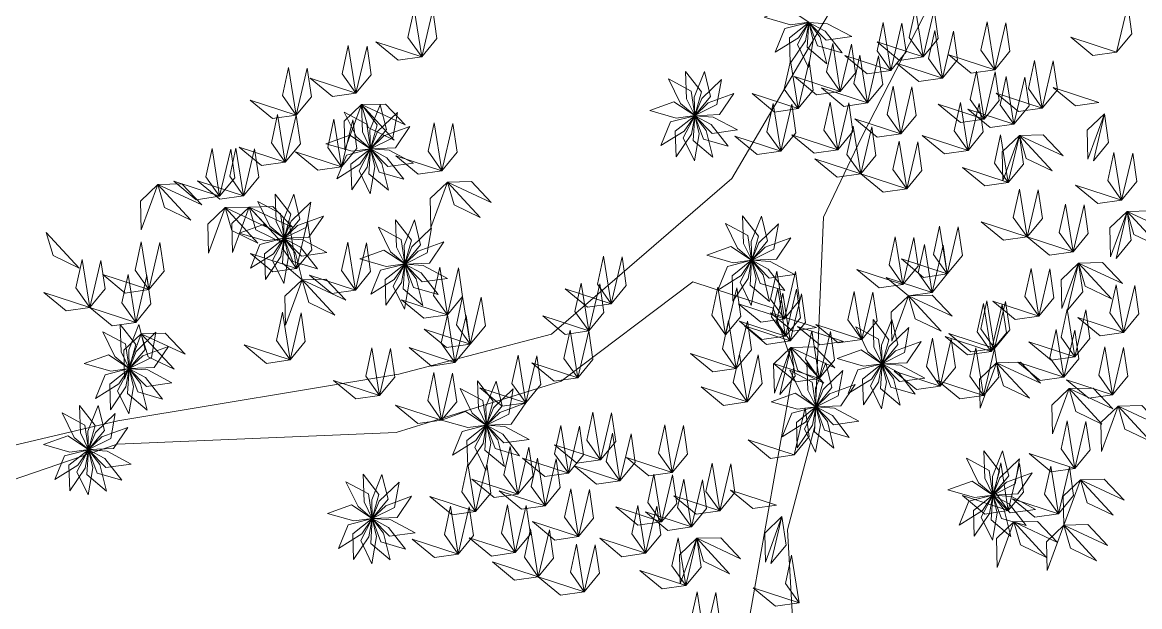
# Model space of a CAD drawing. Header units: inches. Extents: x -422522 to 22891, y -2973 to 414515.
# Drawn here: x 6788.9 to 6927.7, y 10630.7 to 10703.2 of the extents above; entities that cross this region are included whole.
import ezdxf

# ---------------------------------------------------------------- set-up
doc = ezdxf.new("R2010")
doc.units = ezdxf.units.IN
doc.header["$MEASUREMENT"] = 0
doc.layers.add('ARREDAMENTO', color=8, linetype='Continuous', lineweight=18)

msp = doc.modelspace()

# ---------------------------------------------------------------- linework, layer by layer
at = {"layer": 'ARREDAMENTO', "linetype": 'Continuous', "lineweight": 0}
for points in [[(6884.78, 10625.76), (6883.93, 10640.22), (6887.34, 10653.07), (6887.93, 10667.48), (6888.4, 10679), (6893.13, 10688.91), (6902.55, 10707.28)], [(6889.46, 10704.93), (6877.05, 10683.8), (6854.62, 10664.51), (6835.66, 10659.52), (6800.79, 10653.73), (6774.56, 10647.59)], [(6774.33, 10641.83), (6800.67, 10650.85), (6835.36, 10652.31), (6855.82, 10658.69), (6872.2, 10671.01), (6882.17, 10667.71), (6884.75, 10660.39), (6879.13, 10628.88)]]:
    msp.add_lwpolyline(points, dxfattribs=at)
at = {"layer": 'ARREDAMENTO', "lineweight": 0}
for points in [[(6924.83, 10699.5), (6926.72, 10701.78), (6926.2, 10705.34), (6924.83, 10699.5)], [(6838.52, 10698.91), (6836.8, 10701.33), (6837.57, 10704.84), (6838.52, 10698.91)], [(6838.52, 10698.91), (6840.41, 10701.2), (6839.9, 10704.75), (6838.52, 10698.91)], [(6881.03, 10703.82), (6884.31, 10702.89), (6886.6, 10703.2), (6884.03, 10704.91), (6881.03, 10703.82)], [(6900.78, 10698.9), (6899.06, 10701.32), (6899.83, 10704.82), (6900.78, 10698.9)], [(6900.78, 10698.9), (6902.67, 10701.19), (6902.15, 10704.74), (6900.78, 10698.9)], [(6882.41, 10699.48), (6885.3, 10701.28), (6886.59, 10703.19), (6883.61, 10702.42), (6882.41, 10699.48)], [(6884.28, 10698.09), (6886.19, 10700.92), (6886.6, 10703.19), (6884.18, 10701.27), (6884.28, 10698.09)], [(6886.56, 10697.59), (6887.15, 10700.95), (6886.6, 10703.19), (6885.17, 10700.45), (6886.56, 10697.59)], [(6888.84, 10698.06), (6888.02, 10701.36), (6886.6, 10703.18), (6886.41, 10700.11), (6888.84, 10698.06)], [(6890.74, 10699.41), (6888.64, 10702.1), (6886.61, 10703.19), (6887.68, 10700.29), (6890.74, 10699.41)], [(6891.92, 10701.42), (6888.91, 10703.02), (6886.61, 10703.19), (6888.77, 10700.98), (6891.92, 10701.42)], [(6896.78, 10697.24), (6895.07, 10699.66), (6895.84, 10703.16), (6896.78, 10697.24)], [(6896.78, 10697.24), (6898.67, 10699.53), (6898.16, 10703.08), (6896.78, 10697.24)], [(6909.7, 10697.32), (6907.98, 10699.73), (6908.75, 10703.24), (6909.7, 10697.32)], [(6909.7, 10697.32), (6911.58, 10699.6), (6911.07, 10703.15), (6909.7, 10697.32)], [(6903.2, 10696.28), (6901.48, 10698.69), (6902.25, 10702.2), (6903.2, 10696.28)], [(6903.2, 10696.28), (6905.08, 10698.56), (6904.57, 10702.12), (6903.2, 10696.28)], [(6924.83, 10699.5), (6921.89, 10699.07), (6919.13, 10701.36), (6924.83, 10699.5)], [(6830.35, 10694.4), (6828.64, 10696.82), (6829.4, 10700.33), (6830.35, 10694.4)], [(6830.35, 10694.4), (6832.24, 10696.69), (6831.73, 10700.24), (6830.35, 10694.4)], [(6838.52, 10698.91), (6835.59, 10698.49), (6832.82, 10700.77), (6838.52, 10698.91)], [(6890.5, 10694.63), (6888.79, 10697.05), (6889.56, 10700.56), (6890.5, 10694.63)], [(6890.5, 10694.63), (6892.39, 10696.92), (6891.88, 10700.47), (6890.5, 10694.63)], [(6900.78, 10698.9), (6897.85, 10698.48), (6895.08, 10700.76), (6900.78, 10698.9)], [(6885.27, 10692.49), (6883.55, 10694.91), (6884.32, 10698.42), (6885.27, 10692.49)], [(6885.27, 10692.49), (6887.15, 10694.78), (6886.64, 10698.33), (6885.27, 10692.49)], [(6896.78, 10697.24), (6893.85, 10696.82), (6891.08, 10699.1), (6896.78, 10697.24)], [(6893.88, 10693.19), (6892.17, 10695.61), (6892.94, 10699.11), (6893.88, 10693.19)], [(6893.88, 10693.19), (6895.77, 10695.48), (6895.26, 10699.03), (6893.88, 10693.19)], [(6909.7, 10697.32), (6906.76, 10696.89), (6903.99, 10699.18), (6909.7, 10697.32)], [(6915.59, 10692.56), (6913.87, 10694.97), (6914.64, 10698.48), (6915.59, 10692.56)], [(6915.59, 10692.56), (6917.47, 10694.84), (6916.96, 10698.4), (6915.59, 10692.56)], [(6822.93, 10691.69), (6821.21, 10694.1), (6821.98, 10697.61), (6822.93, 10691.69)], [(6822.93, 10691.69), (6824.81, 10693.97), (6824.3, 10697.52), (6822.93, 10691.69)], [(6871.3, 10697.11), (6871.42, 10693.7), (6872.43, 10691.62), (6873.26, 10694.59), (6871.3, 10697.11)], [(6873.63, 10697.09), (6872.36, 10693.93), (6872.43, 10691.62), (6874.4, 10694), (6873.63, 10697.09)], [(6903.2, 10696.28), (6900.26, 10695.85), (6897.5, 10698.14), (6903.2, 10696.28)], [(6908.36, 10691.2), (6906.65, 10693.62), (6907.41, 10697.12), (6908.36, 10691.2)], [(6908.36, 10691.2), (6910.25, 10693.49), (6909.74, 10697.04), (6908.36, 10691.2)], [(6830.35, 10694.4), (6827.42, 10693.98), (6824.65, 10696.26), (6830.35, 10694.4)], [(6869.17, 10696.18), (6870.66, 10693.11), (6872.42, 10691.62), (6871.97, 10694.67), (6869.17, 10696.18)], [(6875.75, 10696.12), (6873.3, 10693.75), (6872.43, 10691.62), (6875.19, 10692.99), (6875.75, 10696.12)], [(6890.5, 10694.63), (6887.57, 10694.21), (6884.8, 10696.49), (6890.5, 10694.63)], [(6912.06, 10690.56), (6910.35, 10692.98), (6911.11, 10696.49), (6912.06, 10690.56)], [(6912.06, 10690.56), (6913.95, 10692.85), (6913.44, 10696.4), (6912.06, 10690.56)], [(6877.3, 10694.38), (6874.1, 10693.21), (6872.43, 10691.61), (6875.51, 10691.74), (6877.3, 10694.38)], [(6885.27, 10692.49), (6882.33, 10692.07), (6879.56, 10694.35), (6885.27, 10692.49)], [(6893.88, 10693.19), (6890.95, 10692.77), (6888.18, 10695.05), (6893.88, 10693.19)], [(6898.03, 10689.36), (6896.31, 10691.78), (6897.08, 10695.29), (6898.03, 10689.36)], [(6898.03, 10689.36), (6899.92, 10691.65), (6899.4, 10695.2), (6898.03, 10689.36)], [(6915.59, 10692.56), (6912.65, 10692.13), (6909.88, 10694.42), (6915.59, 10692.56)], [(6922.63, 10693.26), (6919.7, 10692.84), (6916.93, 10695.12), (6922.63, 10693.26)], [(6822.93, 10691.69), (6819.99, 10691.26), (6817.22, 10693.55), (6822.93, 10691.69)], [(6831.04, 10692.99), (6828.89, 10690.95), (6828.98, 10687.36), (6831.04, 10692.99)], [(6831.04, 10692.99), (6834, 10693.06), (6836.48, 10690.47), (6831.04, 10692.99)], [(6831.04, 10692.99), (6831.16, 10689.59), (6832.16, 10687.51), (6832.99, 10690.48), (6831.04, 10692.99)], [(6831.04, 10692.99), (6831.88, 10690.15), (6835.11, 10688.59), (6831.04, 10692.99)], [(6833.37, 10692.97), (6832.09, 10689.81), (6832.16, 10687.51), (6834.13, 10689.88), (6833.37, 10692.97)], [(6866.85, 10692.25), (6870.13, 10691.31), (6872.42, 10691.62), (6869.85, 10693.33), (6866.85, 10692.25)], [(6883.11, 10687.21), (6881.39, 10689.63), (6882.16, 10693.13), (6883.11, 10687.21)], [(6883.11, 10687.21), (6884.99, 10689.5), (6884.48, 10693.05), (6883.11, 10687.21)], [(6890.19, 10687.38), (6888.47, 10689.8), (6889.24, 10693.3), (6890.19, 10687.38)], [(6890.19, 10687.38), (6888.47, 10689.8), (6889.24, 10693.3), (6890.19, 10687.38)], [(6890.19, 10687.38), (6892.07, 10689.67), (6891.56, 10693.22), (6890.19, 10687.38)], [(6890.19, 10687.38), (6892.07, 10689.67), (6891.56, 10693.22), (6890.19, 10687.38)], [(6908.36, 10691.2), (6905.43, 10690.78), (6902.66, 10693.06), (6908.36, 10691.2)], [(6906.38, 10687.3), (6904.66, 10689.72), (6905.43, 10693.23), (6906.38, 10687.3)], [(6906.38, 10687.3), (6908.26, 10689.59), (6907.75, 10693.14), (6906.38, 10687.3)], [(6821.55, 10685.85), (6819.84, 10688.26), (6820.6, 10691.77), (6821.55, 10685.85)], [(6821.55, 10685.85), (6823.44, 10688.13), (6822.93, 10691.69), (6821.55, 10685.85)], [(6828.9, 10692.06), (6830.4, 10689), (6832.16, 10687.51), (6831.71, 10690.56), (6828.9, 10692.06)], [(6835.49, 10692.01), (6833.04, 10689.64), (6832.17, 10687.51), (6834.93, 10688.88), (6835.49, 10692.01)], [(6868.23, 10687.9), (6871.12, 10689.7), (6872.42, 10691.61), (6869.43, 10690.84), (6868.23, 10687.9)], [(6870.1, 10686.51), (6872.01, 10689.34), (6872.42, 10691.61), (6870, 10689.69), (6870.1, 10686.51)], [(6872.38, 10686.01), (6872.97, 10689.37), (6872.42, 10691.61), (6870.99, 10688.87), (6872.38, 10686.01)], [(6874.66, 10686.48), (6873.84, 10689.78), (6872.42, 10691.61), (6872.23, 10688.53), (6874.66, 10686.48)], [(6876.56, 10687.83), (6874.46, 10690.52), (6872.43, 10691.61), (6873.5, 10688.71), (6876.56, 10687.83)], [(6877.74, 10689.84), (6874.73, 10691.44), (6872.43, 10691.61), (6874.59, 10689.4), (6877.74, 10689.84)], [(6898.03, 10689.36), (6895.1, 10688.94), (6892.33, 10691.23), (6898.03, 10689.36)], [(6912.06, 10690.56), (6909.13, 10690.14), (6906.36, 10692.42), (6912.06, 10690.56)], [(6923.31, 10691.85), (6921.17, 10689.81), (6921.25, 10686.22), (6923.31, 10691.85)], [(6921.94, 10686.01), (6923.83, 10688.3), (6923.31, 10691.85), (6921.94, 10686.01)], [(6828.56, 10685.26), (6826.85, 10687.68), (6827.61, 10691.18), (6828.56, 10685.26)], [(6828.56, 10685.26), (6830.45, 10687.55), (6829.94, 10691.1), (6828.56, 10685.26)], [(6837.04, 10690.26), (6833.83, 10689.1), (6832.17, 10687.5), (6835.25, 10687.63), (6837.04, 10690.26)], [(6841.03, 10684.79), (6839.31, 10687.21), (6840.08, 10690.71), (6841.03, 10684.79)], [(6841.03, 10684.79), (6842.91, 10687.08), (6842.4, 10690.63), (6841.03, 10684.79)], [(6893.05, 10684.39), (6891.33, 10686.81), (6892.1, 10690.31), (6893.05, 10684.39)], [(6893.05, 10684.39), (6894.93, 10686.68), (6894.42, 10690.23), (6893.05, 10684.39)], [(6826.59, 10688.13), (6829.87, 10687.19), (6832.15, 10687.51), (6829.58, 10689.21), (6826.59, 10688.13)], [(6883.11, 10687.21), (6880.17, 10686.79), (6877.4, 10689.07), (6883.11, 10687.21)], [(6890.19, 10687.38), (6887.25, 10686.96), (6884.48, 10689.24), (6890.19, 10687.38)], [(6890.19, 10687.38), (6887.25, 10686.96), (6884.48, 10689.24), (6890.19, 10687.38)], [(6898.75, 10682.53), (6897.03, 10684.95), (6897.8, 10688.45), (6898.75, 10682.53)], [(6906.38, 10687.3), (6903.44, 10686.88), (6900.67, 10689.17), (6906.38, 10687.3)], [(6911.37, 10683.32), (6909.66, 10685.73), (6910.42, 10689.24), (6911.37, 10683.32)], [(6912.75, 10689.15), (6910.6, 10687.11), (6910.69, 10683.52), (6912.75, 10689.15)], [(6911.37, 10683.32), (6913.26, 10685.6), (6912.75, 10689.15), (6911.37, 10683.32)], [(6911.37, 10683.32), (6913.26, 10685.6), (6912.75, 10689.15), (6911.37, 10683.32)], [(6912.75, 10689.15), (6915.71, 10689.22), (6918.19, 10686.63), (6912.75, 10689.15)], [(6912.75, 10689.15), (6913.59, 10686.31), (6916.82, 10684.75), (6912.75, 10689.15)], [(6813.42, 10681.61), (6811.7, 10684.03), (6812.47, 10687.53), (6813.42, 10681.61)], [(6813.42, 10681.61), (6815.31, 10683.9), (6814.8, 10687.45), (6813.42, 10681.61)], [(6816.38, 10681.68), (6814.67, 10684.1), (6815.44, 10687.6), (6816.38, 10681.68)], [(6821.55, 10685.85), (6818.62, 10685.42), (6815.85, 10687.71), (6821.55, 10685.85)], [(6816.38, 10681.68), (6818.27, 10683.97), (6817.76, 10687.52), (6816.38, 10681.68)], [(6828.56, 10685.26), (6825.63, 10684.84), (6822.86, 10687.12), (6828.56, 10685.26)], [(6827.96, 10683.79), (6830.85, 10685.59), (6832.15, 10687.5), (6829.16, 10686.73), (6827.96, 10683.79)], [(6829.84, 10682.4), (6831.74, 10685.23), (6832.15, 10687.5), (6829.73, 10685.58), (6829.84, 10682.4)], [(6832.11, 10681.9), (6832.7, 10685.25), (6832.15, 10687.49), (6830.73, 10684.76), (6832.11, 10681.9)], [(6834.4, 10682.36), (6833.57, 10685.67), (6832.16, 10687.49), (6831.96, 10684.41), (6834.4, 10682.36)], [(6837.48, 10685.73), (6834.47, 10687.33), (6832.16, 10687.5), (6834.32, 10685.29), (6837.48, 10685.73)], [(6836.29, 10683.72), (6834.19, 10686.4), (6832.16, 10687.49), (6833.24, 10684.6), (6836.29, 10683.72)], [(6898.75, 10682.53), (6900.64, 10684.82), (6900.12, 10688.37), (6898.75, 10682.53)], [(6925.45, 10681.14), (6923.73, 10683.56), (6924.5, 10687.06), (6925.45, 10681.14)], [(6841.03, 10684.79), (6838.09, 10684.37), (6835.32, 10686.65), (6841.03, 10684.79)], [(6893.05, 10684.39), (6890.11, 10683.97), (6887.34, 10686.25), (6893.05, 10684.39)], [(6925.45, 10681.14), (6927.33, 10683.43), (6926.82, 10686.98), (6925.45, 10681.14)], [(6898.75, 10682.53), (6895.81, 10682.11), (6893.05, 10684.39), (6898.75, 10682.53)], [(6911.37, 10683.32), (6908.44, 10682.89), (6905.67, 10685.18), (6911.37, 10683.32)], [(6805.75, 10683.07), (6803.6, 10681.02), (6803.68, 10677.44), (6805.75, 10683.07)], [(6805.75, 10683.07), (6808.71, 10683.14), (6811.19, 10680.54), (6805.75, 10683.07)], [(6805.75, 10683.07), (6806.58, 10680.22), (6809.82, 10678.66), (6805.75, 10683.07)], [(6813.42, 10681.61), (6810.49, 10681.19), (6807.72, 10683.47), (6813.42, 10681.61)], [(6816.38, 10681.68), (6813.45, 10681.26), (6810.68, 10683.54), (6816.38, 10681.68)], [(6841.71, 10683.38), (6839.57, 10681.34), (6839.65, 10677.75), (6841.71, 10683.38)], [(6841.71, 10683.38), (6844.68, 10683.45), (6847.15, 10680.85), (6841.71, 10683.38)], [(6841.71, 10683.38), (6842.55, 10680.54), (6845.78, 10678.98), (6841.71, 10683.38)], [(6925.45, 10681.14), (6922.51, 10680.72), (6919.74, 10683), (6925.45, 10681.14)], [(6820.3, 10681.89), (6820.42, 10678.48), (6821.43, 10676.41), (6822.25, 10679.38), (6820.3, 10681.89)], [(6822.63, 10681.87), (6821.36, 10678.71), (6821.43, 10676.4), (6823.39, 10678.78), (6822.63, 10681.87)], [(6913.71, 10676.58), (6911.99, 10678.99), (6912.76, 10682.5), (6913.71, 10676.58)], [(6913.71, 10676.58), (6915.6, 10678.86), (6915.08, 10682.41), (6913.71, 10676.58)], [(6814.11, 10680.2), (6811.96, 10678.16), (6812.04, 10674.57), (6814.11, 10680.2)], [(6814.11, 10680.2), (6817.07, 10680.27), (6819.54, 10677.67), (6814.11, 10680.2)], [(6814.11, 10680.2), (6814.94, 10677.36), (6818.18, 10675.79), (6814.11, 10680.2)], [(6817.07, 10680.27), (6814.92, 10678.23), (6815.01, 10674.64), (6817.07, 10680.27)], [(6817.07, 10680.27), (6820.03, 10680.34), (6822.51, 10677.74), (6817.07, 10680.27)], [(6817.07, 10680.27), (6817.91, 10677.43), (6821.14, 10675.87), (6817.07, 10680.27)], [(6818.17, 10680.96), (6819.66, 10677.9), (6821.42, 10676.41), (6820.97, 10679.46), (6818.17, 10680.96)], [(6824.75, 10680.9), (6822.3, 10678.54), (6821.43, 10676.4), (6824.19, 10677.77), (6824.75, 10680.9)], [(6919.41, 10674.72), (6917.69, 10677.13), (6918.46, 10680.64), (6919.41, 10674.72)], [(6919.41, 10674.72), (6921.3, 10677), (6920.79, 10680.55), (6919.41, 10674.72)], [(6826.3, 10679.16), (6823.1, 10677.99), (6821.43, 10676.4), (6824.51, 10676.53), (6826.3, 10679.16)], [(6878.37, 10679.17), (6878.49, 10675.77), (6879.5, 10673.69), (6880.33, 10676.66), (6878.37, 10679.17)], [(6880.7, 10679.16), (6879.43, 10676), (6879.5, 10673.69), (6881.47, 10676.07), (6880.7, 10679.16)], [(6926.13, 10679.73), (6923.98, 10677.69), (6924.07, 10674.1), (6926.13, 10679.73)], [(6924.76, 10673.89), (6926.64, 10676.18), (6926.13, 10679.73), (6924.76, 10673.89)], [(6926.13, 10679.73), (6929.09, 10679.8), (6931.57, 10677.21), (6926.13, 10679.73)], [(6926.13, 10679.73), (6926.97, 10676.89), (6930.2, 10675.33), (6926.13, 10679.73)], [(6815.85, 10677.03), (6819.13, 10676.09), (6821.42, 10676.4), (6818.85, 10678.11), (6815.85, 10677.03)], [(6822.98, 10672.67), (6821.26, 10675.09), (6822.03, 10678.59), (6822.98, 10672.67)], [(6822.98, 10672.67), (6824.86, 10674.96), (6824.35, 10678.51), (6822.98, 10672.67)], [(6833.15, 10677.76), (6834.64, 10674.7), (6836.4, 10673.21), (6835.95, 10676.26), (6833.15, 10677.76)], [(6835.28, 10678.69), (6835.4, 10675.29), (6836.41, 10673.21), (6837.24, 10676.18), (6835.28, 10678.69)], [(6837.62, 10678.67), (6836.34, 10675.51), (6836.41, 10673.21), (6838.38, 10675.58), (6837.62, 10678.67)], [(6839.74, 10677.71), (6837.28, 10675.34), (6836.41, 10673.2), (6839.18, 10674.58), (6839.74, 10677.71)], [(6876.24, 10678.24), (6877.73, 10675.18), (6879.49, 10673.69), (6879.04, 10676.74), (6876.24, 10678.24)], [(6882.83, 10678.19), (6880.37, 10675.82), (6879.5, 10673.69), (6882.27, 10675.06), (6882.83, 10678.19)], [(6903.79, 10671.98), (6902.07, 10674.39), (6902.84, 10677.9), (6903.79, 10671.98)], [(6903.79, 10671.98), (6905.68, 10674.26), (6905.16, 10677.81), (6903.79, 10671.98)], [(6913.71, 10676.58), (6910.77, 10676.15), (6908.01, 10678.44), (6913.71, 10676.58)], [(6791.89, 10677.11), (6792.73, 10674.26), (6795.96, 10672.7), (6791.89, 10677.11)], [(6817.23, 10672.68), (6820.12, 10674.49), (6821.41, 10676.4), (6818.43, 10675.63), (6817.23, 10672.68)], [(6819.1, 10671.3), (6821.01, 10674.12), (6821.42, 10676.39), (6819, 10674.48), (6819.1, 10671.3)], [(6821.38, 10670.79), (6821.97, 10674.15), (6821.42, 10676.39), (6819.99, 10673.66), (6821.38, 10670.79)], [(6823.66, 10671.26), (6822.84, 10674.57), (6821.42, 10676.39), (6821.23, 10673.31), (6823.66, 10671.26)], [(6825.56, 10672.61), (6823.46, 10675.3), (6821.43, 10676.39), (6822.5, 10673.5), (6825.56, 10672.61)], [(6826.74, 10674.62), (6823.73, 10676.22), (6821.43, 10676.39), (6823.59, 10674.19), (6826.74, 10674.62)], [(6841.28, 10675.96), (6838.08, 10674.8), (6836.41, 10673.2), (6839.5, 10673.33), (6841.28, 10675.96)], [(6884.37, 10676.45), (6881.17, 10675.28), (6879.5, 10673.68), (6882.59, 10673.81), (6884.37, 10676.45)], [(6898.28, 10670.68), (6896.57, 10673.09), (6897.33, 10676.6), (6898.28, 10670.68)], [(6898.28, 10670.68), (6900.17, 10672.96), (6899.66, 10676.51), (6898.28, 10670.68)], [(6919.41, 10674.72), (6916.48, 10674.29), (6913.71, 10676.58), (6919.41, 10674.72)], [(6804.62, 10670.03), (6802.91, 10672.44), (6803.67, 10675.95), (6804.62, 10670.03)], [(6804.62, 10670.03), (6806.51, 10672.31), (6806, 10675.87), (6804.62, 10670.03)], [(6830.28, 10669.98), (6828.56, 10672.4), (6829.33, 10675.9), (6830.28, 10669.98)], [(6830.28, 10669.98), (6832.17, 10672.26), (6831.66, 10675.82), (6830.28, 10669.98)], [(6830.84, 10673.83), (6834.11, 10672.89), (6836.4, 10673.21), (6833.83, 10674.91), (6830.84, 10673.83)], [(6873.93, 10674.31), (6877.2, 10673.37), (6879.49, 10673.69), (6876.92, 10675.39), (6873.93, 10674.31)], [(6901.9, 10669.69), (6900.19, 10672.11), (6900.95, 10675.61), (6901.9, 10669.69)], [(6901.9, 10669.69), (6903.79, 10671.98), (6903.28, 10675.53), (6901.9, 10669.69)], [(6797.29, 10667.83), (6795.57, 10670.24), (6796.34, 10673.75), (6797.29, 10667.83)], [(6797.29, 10667.83), (6799.18, 10670.11), (6798.66, 10673.66), (6797.29, 10667.83)], [(6822.98, 10672.67), (6820.04, 10672.25), (6817.27, 10674.53), (6822.98, 10672.67)], [(6832.21, 10669.48), (6835.1, 10671.29), (6836.4, 10673.2), (6833.41, 10672.43), (6832.21, 10669.48)], [(6834.08, 10668.1), (6835.99, 10670.92), (6836.4, 10673.19), (6833.98, 10671.28), (6834.08, 10668.1)], [(6836.36, 10667.6), (6836.95, 10670.95), (6836.4, 10673.19), (6834.97, 10670.46), (6836.36, 10667.6)], [(6838.64, 10668.06), (6837.82, 10671.37), (6836.4, 10673.19), (6836.21, 10670.11), (6838.64, 10668.06)], [(6840.54, 10669.42), (6838.44, 10672.1), (6836.41, 10673.19), (6837.48, 10670.3), (6840.54, 10669.42)], [(6841.72, 10671.42), (6838.71, 10673.02), (6836.41, 10673.19), (6838.57, 10670.99), (6841.72, 10671.42)], [(6862.05, 10668.27), (6860.33, 10670.69), (6861.1, 10674.2), (6862.05, 10668.27)], [(6862.05, 10668.27), (6863.93, 10670.56), (6863.42, 10674.11), (6862.05, 10668.27)], [(6875.3, 10669.97), (6878.19, 10671.77), (6879.49, 10673.68), (6876.5, 10672.91), (6875.3, 10669.97)], [(6877.17, 10668.58), (6879.08, 10671.41), (6879.49, 10673.68), (6877.07, 10671.76), (6877.17, 10668.58)], [(6879.45, 10668.08), (6880.04, 10671.43), (6879.49, 10673.67), (6878.06, 10670.94), (6879.45, 10668.08)], [(6881.73, 10668.54), (6880.91, 10671.85), (6879.49, 10673.67), (6879.3, 10670.6), (6881.73, 10668.54)], [(6884.81, 10671.91), (6881.8, 10673.51), (6879.5, 10673.68), (6881.66, 10671.47), (6884.81, 10671.91)], [(6883.63, 10669.9), (6881.53, 10672.58), (6879.5, 10673.67), (6880.57, 10670.78), (6883.63, 10669.9)], [(6903.79, 10671.98), (6900.85, 10671.55), (6898.09, 10673.84), (6903.79, 10671.98)], [(6920.1, 10673.31), (6917.95, 10671.26), (6918.03, 10667.67), (6920.1, 10673.31)], [(6918.72, 10667.47), (6920.61, 10669.75), (6920.1, 10673.31), (6918.72, 10667.47)], [(6920.1, 10673.31), (6923.06, 10673.38), (6925.54, 10670.78), (6920.1, 10673.31)], [(6920.1, 10673.31), (6920.94, 10670.46), (6924.17, 10668.9), (6920.1, 10673.31)], [(6804.62, 10670.03), (6801.69, 10669.6), (6798.92, 10671.89), (6804.62, 10670.03)], [(6802.99, 10665.96), (6801.27, 10668.38), (6802.04, 10671.89), (6802.99, 10665.96)], [(6802.99, 10665.96), (6804.88, 10668.25), (6804.37, 10671.8), (6802.99, 10665.96)], [(6830.28, 10669.98), (6827.35, 10669.55), (6824.58, 10671.84), (6830.28, 10669.98)], [(6841.7, 10666.89), (6839.99, 10669.31), (6840.75, 10672.81), (6841.7, 10666.89)], [(6841.7, 10666.89), (6843.59, 10669.18), (6843.08, 10672.73), (6841.7, 10666.89)], [(6883.56, 10666.42), (6881.84, 10668.84), (6882.61, 10672.34), (6883.56, 10666.42)], [(6883.56, 10666.42), (6885.45, 10668.71), (6884.93, 10672.26), (6883.56, 10666.42)], [(6898.28, 10670.68), (6895.35, 10670.25), (6892.58, 10672.54), (6898.28, 10670.68)], [(6915.15, 10666.75), (6913.44, 10669.16), (6914.21, 10672.67), (6915.15, 10666.75)], [(6915.15, 10666.75), (6917.04, 10669.03), (6916.53, 10672.59), (6915.15, 10666.75)], [(6823.66, 10671.26), (6821.51, 10669.21), (6821.6, 10665.63), (6823.66, 10671.26)], [(6823.66, 10671.26), (6826.62, 10671.33), (6829.1, 10668.73), (6823.66, 10671.26)], [(6823.66, 10671.26), (6824.5, 10668.42), (6827.73, 10666.85), (6823.66, 10671.26)], [(6859.27, 10664.91), (6857.55, 10667.32), (6858.32, 10670.83), (6859.27, 10664.91)], [(6859.27, 10664.91), (6861.15, 10667.19), (6860.64, 10670.74), (6859.27, 10664.91)], [(6901.9, 10669.69), (6898.97, 10669.27), (6896.2, 10671.55), (6901.9, 10669.69)], [(6925.7, 10664.72), (6923.98, 10667.14), (6924.75, 10670.64), (6925.7, 10664.72)], [(6925.7, 10664.72), (6927.59, 10667.01), (6927.07, 10670.56), (6925.7, 10664.72)], [(6797.29, 10667.83), (6794.35, 10667.4), (6791.59, 10669.69), (6797.29, 10667.83)], [(6844.54, 10663.25), (6842.82, 10665.67), (6843.59, 10669.18), (6844.54, 10663.25)], [(6844.54, 10663.25), (6846.42, 10665.54), (6845.91, 10669.09), (6844.54, 10663.25)], [(6862.05, 10668.27), (6859.11, 10667.85), (6856.34, 10670.13), (6862.05, 10668.27)], [(6876.26, 10664.43), (6874.54, 10666.84), (6875.31, 10670.35), (6876.26, 10664.43)], [(6876.26, 10664.43), (6878.15, 10666.71), (6877.64, 10670.26), (6876.26, 10664.43)], [(6883.69, 10664.25), (6881.97, 10666.66), (6882.74, 10670.17), (6883.69, 10664.25)], [(6884.3, 10663.66), (6882.58, 10666.08), (6883.35, 10669.59), (6884.3, 10663.66)], [(6883.69, 10664.25), (6885.58, 10666.53), (6885.07, 10670.09), (6883.69, 10664.25)], [(6884.3, 10663.66), (6886.19, 10665.95), (6885.67, 10669.5), (6884.3, 10663.66)], [(6893.18, 10663.86), (6891.46, 10666.28), (6892.23, 10669.79), (6893.18, 10663.86)], [(6893.18, 10663.86), (6895.07, 10666.15), (6894.55, 10669.7), (6893.18, 10663.86)], [(6898.97, 10669.27), (6896.82, 10667.22), (6896.91, 10663.63), (6898.97, 10669.27)], [(6898.97, 10669.27), (6901.93, 10669.34), (6904.41, 10666.74), (6898.97, 10669.27)], [(6898.97, 10669.27), (6899.81, 10666.42), (6903.04, 10664.86), (6898.97, 10669.27)], [(6802.99, 10665.96), (6800.06, 10665.54), (6797.29, 10667.83), (6802.99, 10665.96)], [(6841.7, 10666.89), (6838.77, 10666.47), (6836, 10668.75), (6841.7, 10666.89)], [(6883.56, 10666.42), (6880.62, 10666), (6877.86, 10668.28), (6883.56, 10666.42)], [(6909.24, 10662.37), (6907.52, 10664.78), (6908.29, 10668.29), (6909.24, 10662.37)], [(6909.67, 10662.73), (6907.95, 10665.15), (6908.72, 10668.65), (6909.67, 10662.73)], [(6909.24, 10662.37), (6911.13, 10664.65), (6910.61, 10668.2), (6909.24, 10662.37)], [(6915.15, 10666.75), (6912.22, 10666.32), (6909.45, 10668.61), (6915.15, 10666.75)], [(6909.67, 10662.73), (6911.55, 10665.02), (6911.04, 10668.57), (6909.67, 10662.73)], [(6822.18, 10661.3), (6820.46, 10663.72), (6821.23, 10667.22), (6822.18, 10661.3)], [(6822.18, 10661.3), (6824.06, 10663.59), (6823.55, 10667.14), (6822.18, 10661.3)], [(6842.65, 10660.97), (6840.93, 10663.39), (6841.7, 10666.89), (6842.65, 10660.97)], [(6842.65, 10660.97), (6844.54, 10663.25), (6844.03, 10666.81), (6842.65, 10660.97)], [(6859.27, 10664.91), (6856.33, 10664.48), (6853.56, 10666.77), (6859.27, 10664.91)], [(6887.55, 10665.31), (6884.62, 10664.89), (6881.85, 10667.17), (6887.55, 10665.31)], [(6894.57, 10666.33), (6894.69, 10662.92), (6895.69, 10660.84), (6896.52, 10663.81), (6894.57, 10666.33)], [(6896.9, 10666.31), (6895.62, 10663.15), (6895.69, 10660.84), (6897.66, 10663.22), (6896.9, 10666.31)], [(6919.64, 10661.69), (6917.92, 10664.11), (6918.69, 10667.62), (6919.64, 10661.69)], [(6919.64, 10661.69), (6921.52, 10663.98), (6921.01, 10667.53), (6919.64, 10661.69)], [(6925.7, 10664.72), (6922.77, 10664.3), (6920, 10666.58), (6925.7, 10664.72)], [(6801.06, 10665.72), (6801.18, 10662.32), (6802.18, 10660.24), (6803.01, 10663.21), (6801.06, 10665.72)], [(6803.39, 10665.7), (6802.12, 10662.54), (6802.19, 10660.24), (6804.15, 10662.61), (6803.39, 10665.7)], [(6844.54, 10663.25), (6841.6, 10662.83), (6838.84, 10665.12), (6844.54, 10663.25)], [(6857.89, 10659.07), (6856.18, 10661.49), (6856.94, 10664.99), (6857.89, 10659.07)], [(6857.89, 10659.07), (6859.78, 10661.35), (6859.27, 10664.91), (6857.89, 10659.07)], [(6877.59, 10660.26), (6875.88, 10662.67), (6876.64, 10666.18), (6877.59, 10660.26)], [(6877.59, 10660.26), (6879.48, 10662.54), (6878.97, 10666.1), (6877.59, 10660.26)], [(6883.69, 10664.25), (6880.76, 10663.82), (6877.99, 10666.11), (6883.69, 10664.25)], [(6884.3, 10663.66), (6881.36, 10663.24), (6878.6, 10665.53), (6884.3, 10663.66)], [(6890.89, 10663.61), (6887.95, 10663.19), (6885.18, 10665.47), (6890.89, 10663.61)], [(6887.9, 10659), (6886.19, 10661.41), (6886.95, 10664.92), (6887.9, 10659)], [(6893.18, 10663.86), (6890.24, 10663.44), (6887.48, 10665.72), (6893.18, 10663.86)], [(6892.43, 10665.4), (6893.93, 10662.33), (6895.69, 10660.84), (6895.24, 10663.89), (6892.43, 10665.4)], [(6899.02, 10665.34), (6896.57, 10662.97), (6895.7, 10660.84), (6898.46, 10662.21), (6899.02, 10665.34)], [(6918.25, 10659.16), (6916.53, 10661.58), (6917.3, 10665.09), (6918.25, 10659.16)], [(6918.25, 10659.16), (6920.14, 10661.45), (6919.62, 10665), (6918.25, 10659.16)], [(6798.92, 10664.79), (6800.42, 10661.73), (6802.18, 10660.24), (6801.73, 10663.29), (6798.92, 10664.79)], [(6803.68, 10664.55), (6801.53, 10662.51), (6801.61, 10658.92), (6803.68, 10664.55)], [(6805.51, 10664.74), (6803.06, 10662.37), (6802.19, 10660.23), (6804.95, 10661.61), (6805.51, 10664.74)], [(6803.68, 10664.55), (6806.64, 10664.63), (6809.12, 10662.03), (6803.68, 10664.55)], [(6803.68, 10664.55), (6804.52, 10661.71), (6807.75, 10660.15), (6803.68, 10664.55)], [(6887.9, 10659), (6889.79, 10661.28), (6889.28, 10664.83), (6887.9, 10659)], [(6900.57, 10663.6), (6897.36, 10662.43), (6895.7, 10660.83), (6898.78, 10660.96), (6900.57, 10663.6)], [(6902.91, 10658.07), (6901.2, 10660.49), (6901.96, 10663.99), (6902.91, 10658.07)], [(6902.91, 10658.07), (6904.8, 10660.36), (6904.29, 10663.91), (6902.91, 10658.07)], [(6909.24, 10662.37), (6906.3, 10661.94), (6903.54, 10664.23), (6909.24, 10662.37)], [(6909.67, 10662.73), (6906.73, 10662.31), (6903.97, 10664.59), (6909.67, 10662.73)], [(6919.64, 10661.69), (6916.7, 10661.27), (6913.93, 10663.55), (6919.64, 10661.69)], [(6807.06, 10662.99), (6803.86, 10661.83), (6802.19, 10660.23), (6805.27, 10660.36), (6807.06, 10662.99)], [(6822.18, 10661.3), (6819.24, 10660.88), (6816.47, 10663.16), (6822.18, 10661.3)], [(6833.28, 10656.89), (6831.56, 10659.31), (6832.33, 10662.82), (6833.28, 10656.89)], [(6833.28, 10656.89), (6835.16, 10659.18), (6834.65, 10662.73), (6833.28, 10656.89)], [(6842.65, 10660.97), (6839.72, 10660.55), (6836.95, 10662.83), (6842.65, 10660.97)], [(6877.59, 10660.26), (6874.66, 10659.83), (6871.89, 10662.12), (6877.59, 10660.26)], [(6884.38, 10662.84), (6882.23, 10660.79), (6882.32, 10657.2), (6884.38, 10662.84)], [(6883, 10657), (6884.89, 10659.28), (6884.38, 10662.84), (6883, 10657)], [(6884.38, 10662.84), (6887.34, 10662.91), (6889.82, 10660.31), (6884.38, 10662.84)], [(6884.38, 10662.84), (6885.22, 10659.99), (6888.45, 10658.43), (6884.38, 10662.84)], [(6890.12, 10661.47), (6893.4, 10660.53), (6895.68, 10660.84), (6893.11, 10662.55), (6890.12, 10661.47)], [(6908.29, 10656.89), (6906.58, 10659.31), (6907.34, 10662.82), (6908.29, 10656.89)], [(6908.29, 10656.89), (6910.18, 10659.18), (6909.67, 10662.73), (6908.29, 10656.89)], [(6924.32, 10656.99), (6922.6, 10659.4), (6923.37, 10662.91), (6924.32, 10656.99)], [(6924.32, 10656.99), (6926.2, 10659.27), (6925.69, 10662.83), (6924.32, 10656.99)], [(6796.61, 10660.86), (6799.89, 10659.92), (6802.17, 10660.24), (6799.61, 10661.94), (6796.61, 10660.86)], [(6851.43, 10655.97), (6849.71, 10658.39), (6850.48, 10661.89), (6851.43, 10655.97)], [(6851.43, 10655.97), (6853.31, 10658.26), (6852.8, 10661.81), (6851.43, 10655.97)], [(6857.89, 10659.07), (6854.96, 10658.65), (6852.19, 10660.93), (6857.89, 10659.07)], [(6878.93, 10656.09), (6877.21, 10658.5), (6877.98, 10662.01), (6878.93, 10656.09)], [(6878.93, 10656.09), (6880.81, 10658.37), (6880.3, 10661.93), (6878.93, 10656.09)], [(6887.9, 10659), (6884.97, 10658.57), (6882.2, 10660.86), (6887.9, 10659)], [(6886.36, 10660.98), (6886.48, 10657.57), (6887.49, 10655.49), (6888.32, 10658.46), (6886.36, 10660.98)], [(6888.69, 10660.96), (6887.42, 10657.8), (6887.49, 10655.49), (6889.46, 10657.87), (6888.69, 10660.96)], [(6891.49, 10657.12), (6894.38, 10658.92), (6895.68, 10660.83), (6892.69, 10660.06), (6891.49, 10657.12)], [(6893.37, 10655.73), (6895.27, 10658.56), (6895.68, 10660.83), (6893.26, 10658.91), (6893.37, 10655.73)], [(6895.64, 10655.23), (6896.23, 10658.59), (6895.68, 10660.83), (6894.26, 10658.09), (6895.64, 10655.23)], [(6897.93, 10655.7), (6897.1, 10659), (6895.69, 10660.83), (6895.49, 10657.75), (6897.93, 10655.7)], [(6899.82, 10657.05), (6897.72, 10659.74), (6895.69, 10660.83), (6896.77, 10657.93), (6899.82, 10657.05)], [(6901.01, 10659.06), (6898, 10660.66), (6895.7, 10660.83), (6897.85, 10658.62), (6901.01, 10659.06)], [(6909.92, 10660.96), (6907.78, 10658.91), (6907.86, 10655.32), (6909.92, 10660.96)], [(6909.92, 10660.96), (6912.89, 10661.03), (6915.36, 10658.43), (6909.92, 10660.96)], [(6909.92, 10660.96), (6910.76, 10658.11), (6913.99, 10656.55), (6909.92, 10660.96)], [(6918.25, 10659.16), (6915.32, 10658.74), (6912.55, 10661.03), (6918.25, 10659.16)], [(6797.99, 10656.51), (6800.88, 10658.32), (6802.17, 10660.23), (6799.19, 10659.46), (6797.99, 10656.51)], [(6799.86, 10655.13), (6801.77, 10657.95), (6802.18, 10660.22), (6799.76, 10658.31), (6799.86, 10655.13)], [(6802.14, 10654.63), (6802.73, 10657.98), (6802.18, 10660.22), (6800.75, 10657.49), (6802.14, 10654.63)], [(6804.42, 10655.09), (6803.6, 10658.4), (6802.18, 10660.22), (6801.99, 10657.14), (6804.42, 10655.09)], [(6806.32, 10656.45), (6804.22, 10659.13), (6802.19, 10660.22), (6803.26, 10657.33), (6806.32, 10656.45)], [(6807.5, 10658.46), (6804.49, 10660.06), (6802.19, 10660.22), (6804.35, 10658.02), (6807.5, 10658.46)], [(6840.98, 10653.84), (6839.26, 10656.26), (6840.03, 10659.76), (6840.98, 10653.84)], [(6840.98, 10653.84), (6842.87, 10656.12), (6842.36, 10659.68), (6840.98, 10653.84)], [(6884.23, 10660.04), (6885.72, 10656.98), (6887.48, 10655.49), (6887.03, 10658.54), (6884.23, 10660.04)], [(6890.82, 10659.99), (6888.36, 10657.62), (6887.49, 10655.49), (6890.25, 10656.86), (6890.82, 10659.99)], [(6902.91, 10658.07), (6899.98, 10657.65), (6897.21, 10659.93), (6902.91, 10658.07)], [(6833.28, 10656.89), (6830.34, 10656.47), (6827.57, 10658.75), (6833.28, 10656.89)], [(6845.43, 10658.7), (6845.55, 10655.29), (6846.55, 10653.22), (6847.38, 10656.19), (6845.43, 10658.7)], [(6847.76, 10658.68), (6846.48, 10655.52), (6846.56, 10653.21), (6848.52, 10655.59), (6847.76, 10658.68)], [(6878.93, 10656.09), (6875.99, 10655.66), (6873.22, 10657.95), (6878.93, 10656.09)], [(6892.36, 10658.25), (6889.16, 10657.08), (6887.49, 10655.48), (6890.57, 10655.61), (6892.36, 10658.25)], [(6908.29, 10656.89), (6905.36, 10656.47), (6902.59, 10658.75), (6908.29, 10656.89)], [(6924.32, 10656.99), (6921.38, 10656.56), (6918.61, 10658.85), (6924.32, 10656.99)], [(6843.29, 10657.77), (6844.79, 10654.7), (6846.55, 10653.22), (6846.1, 10656.27), (6843.29, 10657.77)], [(6851.43, 10655.97), (6848.49, 10655.55), (6845.73, 10657.83), (6851.43, 10655.97)], [(6849.88, 10657.71), (6847.43, 10655.35), (6846.56, 10653.21), (6849.32, 10654.58), (6849.88, 10657.71)], [(6881.91, 10656.11), (6885.19, 10655.18), (6887.48, 10655.49), (6884.91, 10657.2), (6881.91, 10656.11)], [(6918.93, 10657.75), (6916.79, 10655.71), (6916.87, 10652.12), (6918.93, 10657.75)], [(6918.93, 10657.75), (6921.9, 10657.82), (6924.37, 10655.23), (6918.93, 10657.75)], [(6918.93, 10657.75), (6919.77, 10654.91), (6923, 10653.35), (6918.93, 10657.75)], [(6796.01, 10655.66), (6796.13, 10652.25), (6797.13, 10650.18), (6797.96, 10653.15), (6796.01, 10655.66)], [(6798.34, 10655.64), (6797.06, 10652.48), (6797.13, 10650.17), (6799.1, 10652.55), (6798.34, 10655.64)], [(6840.98, 10653.84), (6838.05, 10653.42), (6835.28, 10655.7), (6840.98, 10653.84)], [(6851.43, 10655.97), (6848.22, 10654.8), (6846.56, 10653.21), (6849.64, 10653.34), (6851.43, 10655.97)], [(6883.29, 10651.77), (6886.18, 10653.57), (6887.48, 10655.48), (6884.49, 10654.71), (6883.29, 10651.77)], [(6884.78, 10649.51), (6886.66, 10651.8), (6886.15, 10655.35), (6884.78, 10649.51)], [(6885.16, 10650.38), (6887.07, 10653.21), (6887.48, 10655.48), (6885.06, 10653.56), (6885.16, 10650.38)], [(6887.44, 10649.88), (6888.03, 10653.24), (6887.48, 10655.48), (6886.05, 10652.74), (6887.44, 10649.88)], [(6889.72, 10650.35), (6888.9, 10653.65), (6887.48, 10655.47), (6887.29, 10652.4), (6889.72, 10650.35)], [(6891.62, 10651.7), (6889.52, 10654.39), (6887.49, 10655.48), (6888.56, 10652.58), (6891.62, 10651.7)], [(6892.8, 10653.71), (6889.79, 10655.31), (6887.49, 10655.48), (6889.65, 10653.27), (6892.8, 10653.71)], [(6925, 10655.58), (6922.86, 10653.53), (6922.94, 10649.95), (6925, 10655.58)], [(6925, 10655.58), (6927.97, 10655.65), (6930.44, 10653.05), (6925, 10655.58)], [(6925, 10655.58), (6925.84, 10652.73), (6929.07, 10651.17), (6925, 10655.58)], [(6793.87, 10654.73), (6795.36, 10651.66), (6797.13, 10650.18), (6796.68, 10653.23), (6793.87, 10654.73)], [(6800.46, 10654.67), (6798.01, 10652.31), (6797.13, 10650.17), (6799.9, 10651.54), (6800.46, 10654.67)], [(6840.98, 10653.84), (6844.26, 10652.9), (6846.54, 10653.21), (6843.97, 10654.92), (6840.98, 10653.84)], [(6860.73, 10648.91), (6859.01, 10651.33), (6859.78, 10654.84), (6860.73, 10648.91)], [(6860.73, 10648.91), (6862.61, 10651.2), (6862.1, 10654.75), (6860.73, 10648.91)], [(6919.65, 10647.84), (6917.93, 10650.26), (6918.7, 10653.76), (6919.65, 10647.84)], [(6802, 10652.93), (6798.8, 10651.76), (6797.14, 10650.17), (6800.22, 10650.3), (6802, 10652.93)], [(6842.35, 10649.49), (6845.25, 10651.3), (6846.54, 10653.2), (6843.55, 10652.44), (6842.35, 10649.49)], [(6844.23, 10648.11), (6846.13, 10650.93), (6846.54, 10653.2), (6844.13, 10651.29), (6844.23, 10648.11)], [(6846.5, 10647.6), (6847.1, 10650.96), (6846.55, 10653.2), (6845.12, 10650.47), (6846.5, 10647.6)], [(6848.79, 10648.07), (6847.96, 10651.38), (6846.55, 10653.2), (6846.36, 10650.12), (6848.79, 10648.07)], [(6850.68, 10649.42), (6848.59, 10652.11), (6846.55, 10653.2), (6847.63, 10650.31), (6850.68, 10649.42)], [(6851.87, 10651.43), (6848.86, 10653.03), (6846.56, 10653.2), (6848.71, 10651), (6851.87, 10651.43)], [(6856.73, 10647.26), (6855.01, 10649.67), (6855.78, 10653.18), (6856.73, 10647.26)], [(6856.73, 10647.26), (6858.62, 10649.54), (6858.11, 10653.09), (6856.73, 10647.26)], [(6869.64, 10647.33), (6867.93, 10649.75), (6868.7, 10653.25), (6869.64, 10647.33)], [(6869.64, 10647.33), (6871.53, 10649.62), (6871.02, 10653.17), (6869.64, 10647.33)], [(6919.65, 10647.84), (6921.53, 10650.13), (6921.02, 10653.68), (6919.65, 10647.84)], [(6791.56, 10650.8), (6794.83, 10649.86), (6797.12, 10650.17), (6794.55, 10651.88), (6791.56, 10650.8)], [(6863.14, 10646.29), (6861.43, 10648.71), (6862.2, 10652.21), (6863.14, 10646.29)], [(6863.14, 10646.29), (6865.03, 10648.58), (6864.52, 10652.13), (6863.14, 10646.29)], [(6884.78, 10649.51), (6881.84, 10649.09), (6879.07, 10651.37), (6884.78, 10649.51)], [(6792.93, 10646.45), (6795.82, 10648.26), (6797.12, 10650.16), (6794.13, 10649.4), (6792.93, 10646.45)], [(6794.81, 10645.07), (6796.71, 10647.89), (6797.12, 10650.16), (6794.7, 10648.25), (6794.81, 10645.07)], [(6797.08, 10644.56), (6797.67, 10647.92), (6797.12, 10650.16), (6795.69, 10647.43), (6797.08, 10644.56)], [(6799.36, 10645.03), (6798.54, 10648.34), (6797.13, 10650.16), (6796.93, 10647.08), (6799.36, 10645.03)], [(6801.26, 10646.38), (6799.16, 10649.07), (6797.13, 10650.16), (6798.2, 10647.27), (6801.26, 10646.38)], [(6802.44, 10648.39), (6799.43, 10649.99), (6797.13, 10650.16), (6799.29, 10647.96), (6802.44, 10648.39)], [(6850.45, 10644.65), (6848.73, 10647.06), (6849.5, 10650.57), (6850.45, 10644.65)], [(6850.45, 10644.65), (6852.34, 10646.93), (6851.83, 10650.48), (6850.45, 10644.65)], [(6860.73, 10648.91), (6857.79, 10648.49), (6855.02, 10650.78), (6860.73, 10648.91)], [(6908.33, 10650.03), (6908.45, 10646.62), (6909.45, 10644.55), (6910.28, 10647.52), (6908.33, 10650.03)], [(6910.66, 10650.01), (6909.39, 10646.85), (6909.46, 10644.55), (6911.42, 10646.92), (6910.66, 10650.01)], [(6919.65, 10647.84), (6916.71, 10647.42), (6913.95, 10649.7), (6919.65, 10647.84)], [(6845.21, 10642.51), (6843.5, 10644.92), (6844.26, 10648.43), (6845.21, 10642.51)], [(6845.21, 10642.51), (6847.1, 10644.79), (6846.59, 10648.35), (6845.21, 10642.51)], [(6856.73, 10647.26), (6853.8, 10646.83), (6851.03, 10649.12), (6856.73, 10647.26)], [(6853.83, 10643.2), (6852.11, 10645.62), (6852.88, 10649.13), (6853.83, 10643.2)], [(6853.83, 10643.2), (6855.72, 10645.49), (6855.21, 10649.04), (6853.83, 10643.2)], [(6869.64, 10647.33), (6866.71, 10646.91), (6863.94, 10649.19), (6869.64, 10647.33)], [(6875.53, 10642.57), (6873.82, 10644.99), (6874.58, 10648.49), (6875.53, 10642.57)], [(6875.53, 10642.57), (6877.42, 10644.86), (6876.91, 10648.41), (6875.53, 10642.57)], [(6906.2, 10649.1), (6907.69, 10646.04), (6909.45, 10644.55), (6909, 10647.6), (6906.2, 10649.1)], [(6912.78, 10649.05), (6910.33, 10646.68), (6909.46, 10644.54), (6912.22, 10645.91), (6912.78, 10649.05)], [(6911.37, 10642.61), (6909.66, 10645.02), (6910.43, 10648.53), (6911.37, 10642.61)], [(6911.37, 10642.61), (6913.26, 10644.89), (6912.75, 10648.44), (6911.37, 10642.61)], [(6831.25, 10647.12), (6831.37, 10643.71), (6832.37, 10641.64), (6833.2, 10644.61), (6831.25, 10647.12)], [(6833.58, 10647.1), (6832.3, 10643.94), (6832.38, 10641.63), (6834.34, 10644.01), (6833.58, 10647.1)], [(6863.14, 10646.29), (6860.21, 10645.87), (6857.44, 10648.15), (6863.14, 10646.29)], [(6868.31, 10641.22), (6866.59, 10643.63), (6867.36, 10647.14), (6868.31, 10641.22)], [(6868.31, 10641.22), (6870.2, 10643.5), (6869.68, 10647.05), (6868.31, 10641.22)], [(6914.33, 10647.3), (6911.13, 10646.14), (6909.46, 10644.54), (6912.54, 10644.67), (6914.33, 10647.3)], [(6917.59, 10642.21), (6915.87, 10644.63), (6916.64, 10648.13), (6917.59, 10642.21)], [(6917.59, 10642.21), (6919.47, 10644.49), (6918.96, 10648.05), (6917.59, 10642.21)], [(6829.11, 10646.19), (6830.61, 10643.13), (6832.37, 10641.64), (6831.92, 10644.69), (6829.11, 10646.19)], [(6835.7, 10646.13), (6833.25, 10643.77), (6832.38, 10641.63), (6835.14, 10643), (6835.7, 10646.13)], [(6850.45, 10644.65), (6847.52, 10644.22), (6844.75, 10646.51), (6850.45, 10644.65)], [(6872.01, 10640.58), (6870.29, 10642.99), (6871.06, 10646.5), (6872.01, 10640.58)], [(6872.01, 10640.58), (6873.9, 10642.86), (6873.38, 10646.42), (6872.01, 10640.58)], [(6903.88, 10645.17), (6907.16, 10644.23), (6909.45, 10644.54), (6906.88, 10646.25), (6903.88, 10645.17)], [(6920.33, 10646.43), (6918.19, 10644.39), (6918.27, 10640.8), (6920.33, 10646.43)], [(6920.33, 10646.43), (6923.3, 10646.5), (6925.77, 10643.9), (6920.33, 10646.43)], [(6920.33, 10646.43), (6921.17, 10643.59), (6924.4, 10642.03), (6920.33, 10646.43)], [(6837.25, 10644.39), (6834.04, 10643.22), (6832.38, 10641.63), (6835.46, 10641.76), (6837.25, 10644.39)], [(6845.21, 10642.51), (6842.28, 10642.08), (6839.51, 10644.37), (6845.21, 10642.51)], [(6853.83, 10643.2), (6850.9, 10642.78), (6848.13, 10645.06), (6853.83, 10643.2)], [(6857.98, 10639.38), (6856.26, 10641.8), (6857.03, 10645.3), (6857.98, 10639.38)], [(6857.98, 10639.38), (6859.86, 10641.66), (6859.35, 10645.22), (6857.98, 10639.38)], [(6875.53, 10642.57), (6872.6, 10642.15), (6869.83, 10644.43), (6875.53, 10642.57)], [(6882.58, 10643.28), (6879.64, 10642.85), (6876.87, 10645.14), (6882.58, 10643.28)], [(6905.26, 10640.82), (6908.15, 10642.63), (6909.44, 10644.54), (6906.46, 10643.77), (6905.26, 10640.82)], [(6911.37, 10642.61), (6908.44, 10642.18), (6905.67, 10644.47), (6911.37, 10642.61)], [(6907.13, 10639.44), (6909.04, 10642.26), (6909.45, 10644.53), (6907.03, 10642.62), (6907.13, 10639.44)], [(6909.41, 10638.93), (6910, 10642.29), (6909.45, 10644.53), (6908.02, 10641.8), (6909.41, 10638.93)], [(6911.69, 10639.4), (6910.87, 10642.71), (6909.45, 10644.53), (6909.26, 10641.45), (6911.69, 10639.4)], [(6913.59, 10640.75), (6911.49, 10643.44), (6909.46, 10644.53), (6910.53, 10641.64), (6913.59, 10640.75)], [(6914.77, 10642.76), (6911.76, 10644.36), (6909.46, 10644.53), (6911.62, 10642.33), (6914.77, 10642.76)], [(6917.59, 10642.21), (6914.65, 10641.79), (6911.88, 10644.07), (6917.59, 10642.21)], [(6826.8, 10642.26), (6830.08, 10641.32), (6832.36, 10641.63), (6829.79, 10643.34), (6826.8, 10642.26)], [(6843.05, 10637.22), (6841.34, 10639.64), (6842.1, 10643.15), (6843.05, 10637.22)], [(6843.05, 10637.22), (6844.94, 10639.51), (6844.43, 10643.06), (6843.05, 10637.22)], [(6850.13, 10637.39), (6848.42, 10639.81), (6849.18, 10643.32), (6850.13, 10637.39)], [(6850.13, 10637.39), (6848.42, 10639.81), (6849.18, 10643.32), (6850.13, 10637.39)], [(6850.13, 10637.39), (6852.02, 10639.68), (6851.51, 10643.23), (6850.13, 10637.39)], [(6850.13, 10637.39), (6852.02, 10639.68), (6851.51, 10643.23), (6850.13, 10637.39)], [(6868.31, 10641.22), (6865.37, 10640.79), (6862.61, 10643.08), (6868.31, 10641.22)], [(6866.32, 10637.32), (6864.61, 10639.74), (6865.37, 10643.24), (6866.32, 10637.32)], [(6866.32, 10637.32), (6868.21, 10639.6), (6867.7, 10643.16), (6866.32, 10637.32)], [(6828.17, 10637.91), (6831.07, 10639.72), (6832.36, 10641.63), (6829.37, 10640.86), (6828.17, 10637.91)], [(6830.05, 10636.53), (6831.96, 10639.35), (6832.36, 10641.62), (6829.95, 10639.71), (6830.05, 10636.53)], [(6832.32, 10636.02), (6832.92, 10639.38), (6832.37, 10641.62), (6830.94, 10638.89), (6832.32, 10636.02)], [(6834.61, 10636.49), (6833.78, 10639.8), (6832.37, 10641.62), (6832.18, 10638.54), (6834.61, 10636.49)], [(6836.51, 10637.84), (6834.41, 10640.53), (6832.37, 10641.62), (6833.45, 10638.73), (6836.51, 10637.84)], [(6837.69, 10639.85), (6834.68, 10641.45), (6832.38, 10641.62), (6834.53, 10639.42), (6837.69, 10639.85)], [(6872.01, 10640.58), (6869.07, 10640.15), (6866.31, 10642.44), (6872.01, 10640.58)], [(6883.26, 10641.87), (6881.12, 10639.82), (6881.2, 10636.23), (6883.26, 10641.87)], [(6881.89, 10636.03), (6883.77, 10638.31), (6883.26, 10641.87), (6881.89, 10636.03)], [(6912.06, 10641.2), (6915.02, 10641.27), (6917.5, 10638.67), (6912.06, 10641.2)], [(6852.99, 10634.4), (6851.28, 10636.82), (6852.04, 10640.33), (6852.99, 10634.4)], [(6857.98, 10639.38), (6855.04, 10638.95), (6852.27, 10641.24), (6857.98, 10639.38)], [(6852.99, 10634.4), (6854.88, 10636.69), (6854.37, 10640.24), (6852.99, 10634.4)], [(6912.06, 10641.2), (6909.91, 10639.15), (6910, 10635.56), (6912.06, 10641.2)], [(6912.06, 10641.2), (6912.9, 10638.35), (6916.13, 10636.79), (6912.06, 10641.2)], [(6918.27, 10640.8), (6916.13, 10638.75), (6916.21, 10635.17), (6918.27, 10640.8)], [(6918.27, 10640.8), (6921.24, 10640.87), (6923.71, 10638.27), (6918.27, 10640.8)], [(6918.27, 10640.8), (6919.11, 10637.96), (6922.34, 10636.39), (6918.27, 10640.8)], [(6843.05, 10637.22), (6840.12, 10636.8), (6837.35, 10639.08), (6843.05, 10637.22)], [(6850.13, 10637.39), (6847.2, 10636.97), (6844.43, 10639.25), (6850.13, 10637.39)], [(6850.13, 10637.39), (6847.2, 10636.97), (6844.43, 10639.25), (6850.13, 10637.39)], [(6866.32, 10637.32), (6863.39, 10636.89), (6860.62, 10639.18), (6866.32, 10637.32)], [(6871.32, 10633.33), (6869.6, 10635.75), (6870.37, 10639.25), (6871.32, 10633.33)], [(6872.69, 10639.17), (6870.55, 10637.12), (6870.63, 10633.53), (6872.69, 10639.17)], [(6871.32, 10633.33), (6873.21, 10635.61), (6872.69, 10639.17), (6871.32, 10633.33)], [(6871.32, 10633.33), (6873.21, 10635.61), (6872.69, 10639.17), (6871.32, 10633.33)], [(6872.69, 10639.17), (6875.66, 10639.24), (6878.13, 10636.64), (6872.69, 10639.17)], [(6872.69, 10639.17), (6873.53, 10636.32), (6876.76, 10634.76), (6872.69, 10639.17)], [(6858.7, 10632.54), (6856.98, 10634.96), (6857.75, 10638.46), (6858.7, 10632.54)], [(6858.7, 10632.54), (6860.58, 10634.83), (6860.07, 10638.38), (6858.7, 10632.54)], [(6852.99, 10634.4), (6850.06, 10633.98), (6847.29, 10636.26), (6852.99, 10634.4)], [(6885.39, 10631.16), (6883.68, 10633.57), (6884.44, 10637.08), (6885.39, 10631.16)], [(6858.7, 10632.54), (6855.76, 10632.12), (6852.99, 10634.4), (6858.7, 10632.54)], [(6871.32, 10633.33), (6868.38, 10632.91), (6865.62, 10635.19), (6871.32, 10633.33)], [(6885.39, 10631.16), (6882.46, 10630.73), (6879.69, 10633.02), (6885.39, 10631.16)], [(6873.66, 10626.59), (6871.94, 10629.01), (6872.71, 10632.51), (6873.66, 10626.59)], [(6873.66, 10626.59), (6875.54, 10628.88), (6875.03, 10632.43), (6873.66, 10626.59)]]:
    msp.add_lwpolyline(points, dxfattribs=at)

doc.saveas('drawing.dxf')
